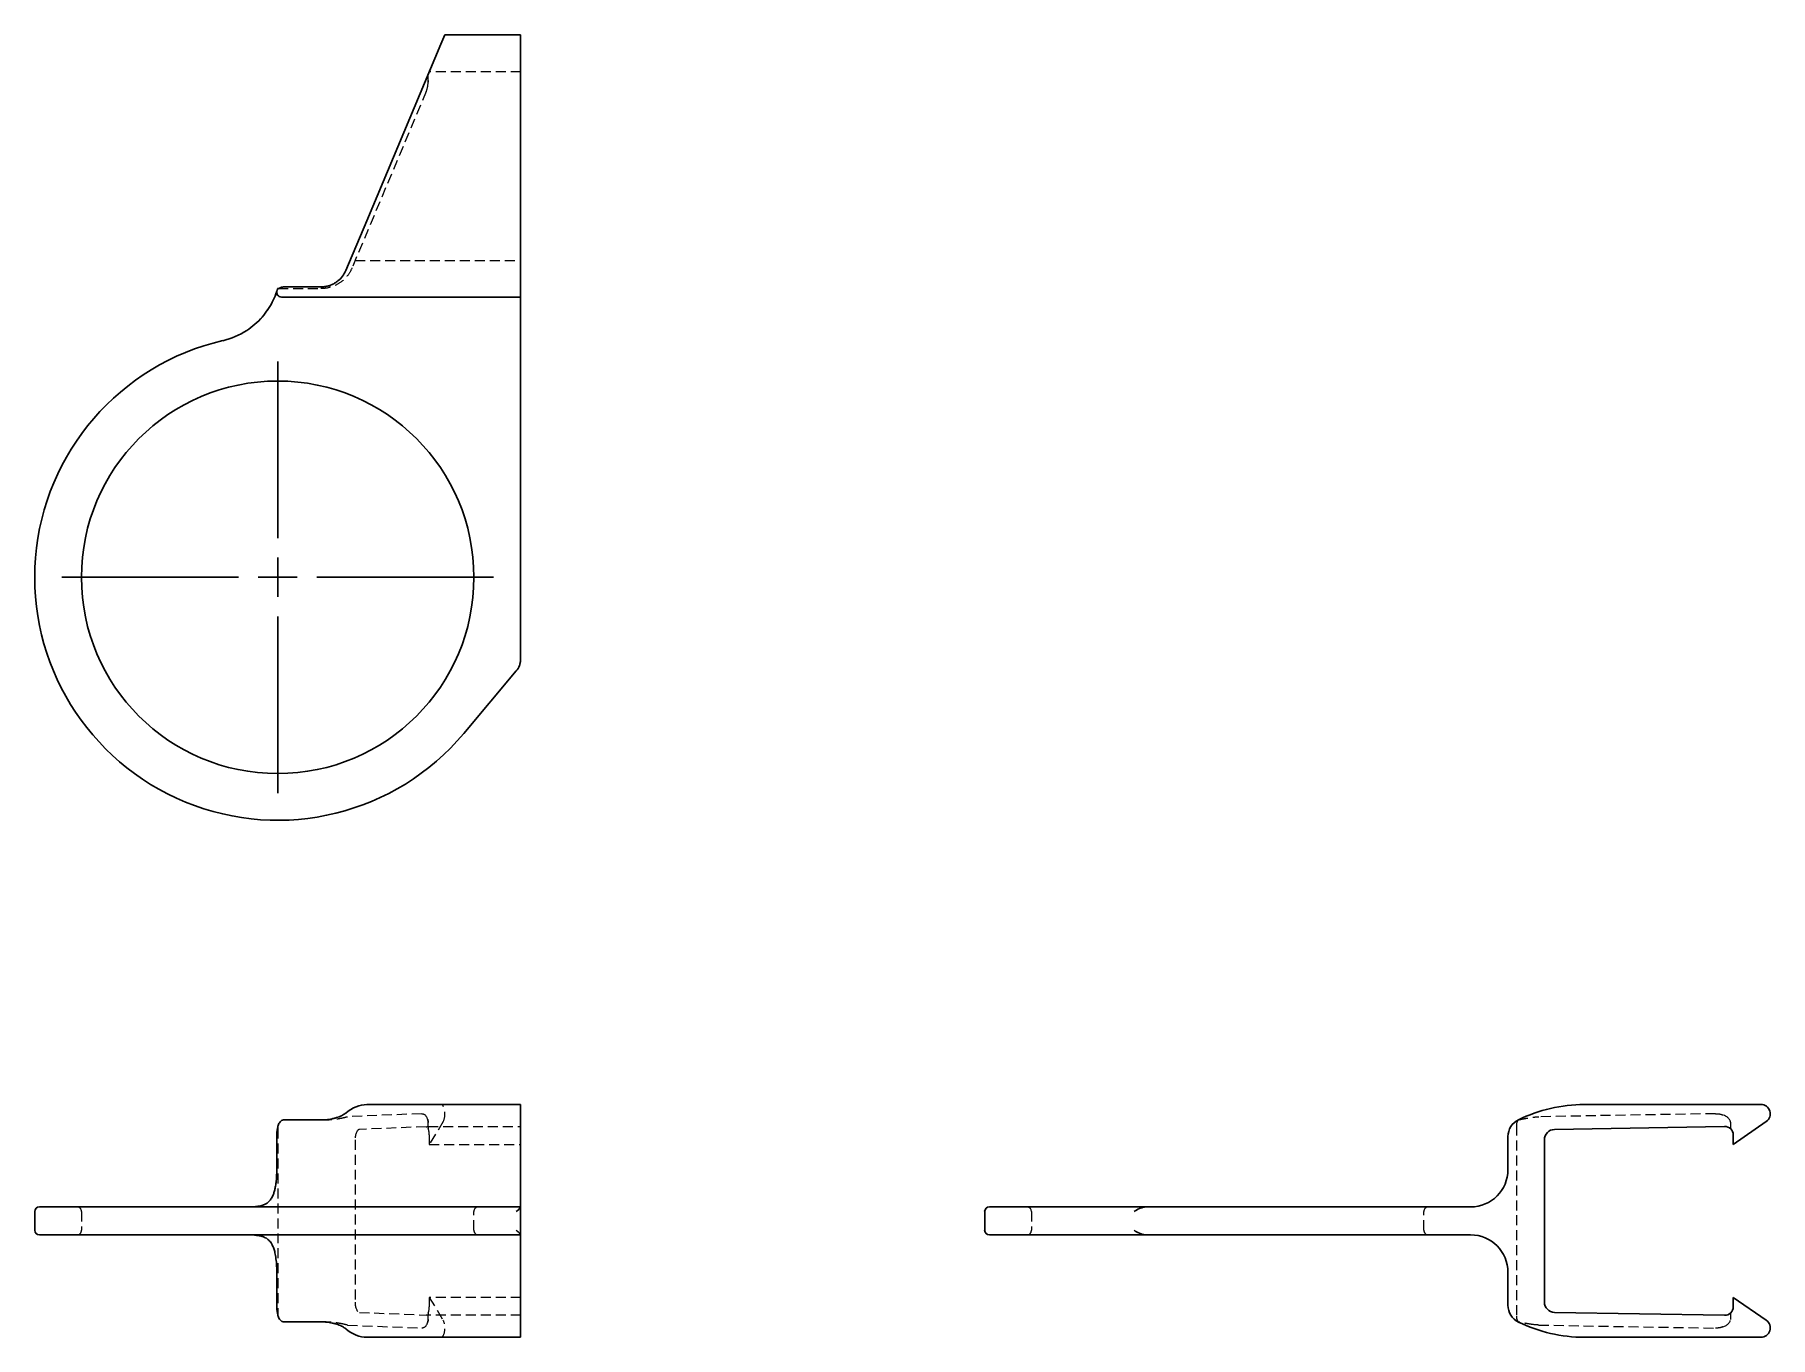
# Model space of a CAD drawing. Header units: millimetres. Extents: x 52 to 273, y 42 to 208.
import ezdxf

# ---------------------------------------------------------------- set-up
doc = ezdxf.new("R2010")
doc.units = ezdxf.units.MM
doc.linetypes.add('HIDDEN', pattern=[1.905, 1.27, -0.635])
doc.layers.add('10', color=7, linetype='Continuous')

# ---------------------------------------------------------------- blocks, each defined once
blk = doc.blocks.new('SW_CENTERMARKSYMBOL_0')
at = {"layer": '10', "color": 0}
for p, q in [((0, 5), (0, 27.48)), ((0, 0), (0, 2.5)), ((-5, 0), (-27.48, 0)), ((0, 0), (-2.5, 0)), ((0, 0), (0, -2.5)), ((0, 0), (2.5, 0)), ((5, 0), (27.48, 0)), ((0, -5), (0, -27.48))]:
    blk.add_line(p, q, dxfattribs=at)

msp = doc.modelspace()

# ---------------------------------------------------------------- linework, layer by layer
at = {"color": 7, "linetype": 'Continuous', "lineweight": 25}
for p, q in [((104.29, 208), (103.79, 206.81)), ((113.93, 208), (104.29, 208)), ((113.93, 206.81), (113.93, 208)), ((103.79, 206.81), (94.33, 184.32)), ((113.93, 206.81), (113.93, 184.32)), ((94.33, 184.32), (91.67, 177.99)), ((113.93, 175.95), (113.93, 184.32)), ((113.93, 174.61), (83.48, 174.61)), ((88.51, 175.89), (83.74, 175.89)), ((113.93, 174.61), (113.93, 175.95)), ((113.93, 169.85), (113.93, 174.61)), ((113.93, 169.85), (113.93, 128.6)), ((113.93, 128.54), (113.93, 128.6)), ((106.69, 119.05), (113.37, 127.01)), ((113.93, 71.82), (94.33, 71.82)), ((113.93, 69.88), (113.93, 71.82)), ((271.81, 71.82), (249.32, 71.82)), ((88.51, 69.85), (83.74, 69.85)), ((113.93, 67.74), (113.93, 69.88)), ((245.54, 68.64), (267.19, 69.02)), ((268.28, 66.73), (272.49, 69.65)), ((82.88, 67.74), (82.88, 63.54)), ((113.93, 63.54), (113.93, 67.74)), ((239.61, 63.54), (239.61, 67.74)), ((244.25, 46.67), (244.25, 67.33)), ((268.28, 67.95), (268.28, 66.73)), ((82.89, 63.54), (82.89, 63.54)), ((113.93, 58.78), (113.93, 63.54)), ((52.07, 58.19), (52.07, 55.81)), ((106.24, 58.78), (52.67, 58.78)), ((113.93, 58.78), (106.24, 58.78)), ((113.93, 58.78), (113.93, 58.78)), ((113.93, 55.22), (113.93, 58.78)), ((173, 58.19), (173, 55.81)), ((184.43, 58.78), (173.59, 58.78)), ((193.6, 58.78), (184.43, 58.78)), ((234.85, 58.78), (193.6, 58.78)), ((52.67, 55.22), (106.24, 55.22)), ((106.24, 55.22), (113.93, 55.22)), ((113.93, 55.22), (113.93, 55.22)), ((113.93, 50.46), (113.93, 55.22)), ((173.59, 55.22), (184.43, 55.22)), ((184.43, 55.22), (193.6, 55.22)), ((193.6, 55.22), (234.85, 55.22)), ((82.88, 50.46), (82.88, 46.26)), ((82.89, 50.46), (82.89, 50.46)), ((113.93, 46.26), (113.93, 50.46)), ((239.61, 46.26), (239.61, 50.46)), ((268.28, 47.27), (268.28, 46.05)), ((272.49, 44.35), (268.28, 47.27)), ((82.89, 46.26), (82.89, 46.26)), ((113.93, 44.12), (113.93, 46.26)), ((267.19, 44.98), (245.54, 45.36)), ((83.74, 44.15), (88.51, 44.15)), ((94.33, 42.18), (113.93, 42.18)), ((113.93, 42.18), (113.93, 44.12)), ((271.81, 42.18), (249.32, 42.18))]:
    msp.add_line(p, q, dxfattribs=at)
at = {"color": 7, "linetype": 'HIDDEN', "lineweight": 18}
for p, q in [((113.93, 203.28), (102.3, 203.28)), ((102.15, 201.98), (102.15, 202.92)), ((102.15, 202.19), (102.15, 201.98)), ((101.91, 200.78), (92.46, 178.31)), ((92.86, 179.25), (113.93, 179.25)), ((83.05, 175.68), (88.51, 175.68)), ((89, 175.93), (88.64, 175.9)), ((89.61, 176.07), (89.05, 175.94)), ((83, 68.75), (83, 45.25)), ((101.35, 70.65), (91.9, 70.26)), ((101.91, 68.99), (93.4, 68.64)), ((102.15, 69.54), (102.15, 69.56)), ((102.15, 69.01), (102.15, 69.54)), ((102.15, 69.02), (113.93, 69.02)), ((102.15, 69.01), (102.15, 68.75)), ((104.07, 69.65), (102.3, 66.73)), ((240.68, 69.14), (240.68, 44.86)), ((266.01, 70.65), (243.53, 70.26)), ((267.92, 69.56), (267.92, 68.75)), ((92.86, 67.33), (92.86, 46.67)), ((102.3, 67.95), (102.3, 66.73)), ((102.3, 66.73), (113.93, 66.73)), ((58.02, 58.19), (58.02, 55.81)), ((107.98, 55.81), (107.98, 58.19)), ((178.95, 58.19), (178.95, 55.81)), ((228.91, 55.81), (228.91, 58.19)), ((102.3, 47.27), (104.07, 44.35)), ((113.93, 47.27), (102.3, 47.27)), ((102.3, 47.27), (102.3, 46.05)), ((93.4, 45.36), (101.91, 45.01)), ((102.15, 45.25), (102.15, 44.99)), ((102.15, 44.46), (102.15, 44.99)), ((113.93, 44.98), (102.15, 44.98)), ((102.15, 44.44), (102.15, 44.46)), ((240.68, 44.86), (240.68, 44.86)), ((267.92, 45.25), (267.92, 44.44)), ((91.9, 43.74), (101.35, 43.35)), ((243.53, 43.74), (266.01, 43.35))]:
    msp.add_line(p, q, dxfattribs=at)
at = {"color": 7, "linetype": 'Continuous', "lineweight": 25}
msp.add_circle((83, 138.93), 24.98, dxfattribs=at)
at = {"color": 7, "linetype": 'HIDDEN', "lineweight": 18}
for centre, radius, start, end in [((99.06, 201.98), 3.09, 341.1212, 0), ((57.43, 58.19), 0.595, 0, 90), ((108.57, 58.19), 0.595, 90, 180), ((178.35, 58.19), 0.595, 0, 90), ((229.5, 58.19), 0.595, 90, 180), ((57.43, 55.81), 0.595, 270, 0), ((108.57, 55.81), 0.595, 180, 270), ((178.35, 55.81), 0.595, 270, 0), ((229.5, 55.81), 0.595, 180, 270)]:
    msp.add_arc(centre, radius, start, end, dxfattribs=at)
at = {"color": 7, "linetype": 'Continuous', "lineweight": 25}
for centre, radius, start, end in [((73.86, 178.32), 9.52, 283.0649, 303.1087), ((83, 138.93), 30.93, 103.0649, 320), ((249.32, 52.78), 19.03, 90, 116.0961), ((271.81, 70.63), 1.19, 304.7418, 90), ((241.99, 67.74), 2.38, 116.0961, 180), ((245.56, 67.33), 1.31, 91, 180), ((267.21, 67.95), 1.07, 0, 91), ((234.85, 63.54), 4.76, 270, 0), ((52.67, 58.19), 0.595, 90, 180), ((173.59, 58.19), 0.595, 90, 180), ((52.67, 55.81), 0.595, 180, 270), ((173.59, 55.81), 0.595, 180, 270), ((234.85, 50.46), 4.76, 0, 90), ((245.56, 46.67), 1.31, 180, 269), ((241.99, 46.26), 2.38, 180, 243.9039), ((267.21, 46.05), 1.07, 269, 0), ((271.81, 43.37), 1.19, 270, 55.2582), ((249.32, 61.22), 19.03, 243.9039, 270)]:
    msp.add_arc(centre, radius, start, end, dxfattribs=at)
for centre, major_axis, ratio, start_param, end_param in [((94.33, 52.78), (0, 19.03), 0.420437, 0, 0.338847), ((193.6, 58.19), (-0.925, 0), 0.642788, 4.712389, 4.776611), ((193.6, 55.81), (-0.925, 0), 0.642788, 1.506574, 1.570796), ((94.33, 61.22), (0, 19.03), 0.420437, 2.802746, 3.141593)]:
    msp.add_ellipse(centre, major_axis=major_axis, ratio=ratio, start_param=start_param, end_param=end_param, dxfattribs=at)
at = {"color": 7, "linetype": 'HIDDEN', "lineweight": 18}
for centre, major_axis, ratio, start_param, end_param in [((103.79, 70.63), (0, 1.19), 0.420437, 3.747951, 6.283185), ((93.41, 67.33), (0, 1.31), 0.420437, 0.017453, 1.570796), ((100.84, 69.51), (0.933, 0.956), 0.959339, 5.506346, 6.30805), ((99.06, 69.01), (3.09, 0), 0.017455, 5.885188, 6.283185), ((101.85, 67.95), (0, 1.07), 0.420437, 4.712389, 5.55934), ((264.81, 69.51), (3.11, 0.07), 0.420345, 6.274289, 7.075993), ((93.41, 46.67), (0, 1.31), 0.420437, 1.570796, 3.124139), ((100.84, 44.49), (-0.933, 0.956), 0.959339, 3.116728, 3.918432), ((99.06, 44.99), (3.09, 0), 0.017455, 0, 0.397999), ((101.85, 46.05), (0, 1.07), 0.420437, 3.865438, 4.712389), ((103.79, 43.37), (0, 1.19), 0.420437, 3.141593, 5.676827), ((264.81, 44.49), (3.11, -0.07), 0.420345, 5.490377, 6.292081)]:
    msp.add_ellipse(centre, major_axis=major_axis, ratio=ratio, start_param=start_param, end_param=end_param, dxfattribs=at)
for points in [[(101.91, 200.78), (102.07, 201.16), (102.15, 201.57), (102.15, 201.98)], [(88.51, 175.89), (88.56, 175.89), (88.6, 175.89), (88.64, 175.9)], [(91.67, 70.22), (91.75, 70.24), (91.82, 70.26), (91.9, 70.26)], [(240.89, 69.85), (240.76, 69.64), (240.68, 69.39), (240.68, 69.14)], [(240.9, 69.85), (240.89, 69.85), (240.89, 69.85), (240.89, 69.85)], [(242.99, 70.22), (243.17, 70.24), (243.35, 70.26), (243.53, 70.26)], [(240.68, 44.86), (240.68, 44.61), (240.76, 44.36), (240.89, 44.15)], [(240.89, 44.15), (240.89, 44.15), (240.89, 44.15), (240.9, 44.15)]]:
    msp.add_open_spline(points, degree=3, dxfattribs=at)
for points, knots in [([(92.46, 178.31), (92.3, 177.92), (92.08, 177.56), (91.55, 176.91), (91.24, 176.63), (90.54, 176.17), (90.15, 175.99), (89.35, 175.74), (88.94, 175.68), (88.51, 175.68)], [0, 0, 0, 0, 0.25, 0.25, 0.5, 0.5, 0.75, 0.75, 1, 1, 1, 1]), ([(83, 175.68), (82.99, 175.64), (82.96, 175.53), (82.94, 175.48), (82.93, 175.46)], [0, 0, 0, 0, 0.438042, 1, 1, 1, 1]), ([(82.31, 173.96), (82.25, 173.84), (82.11, 173.57), (81.83, 173.1), (81.45, 172.56), (81, 172), (80.47, 171.45), (79.83, 170.87), (79.32, 170.53), (79.06, 170.34)], [0, 0, 0, 0, 0.094988, 0.218542, 0.3703, 0.502866, 0.651563, 0.817158, 1, 1, 1, 1]), ([(83.01, 68.94), (83.01, 68.91), (83, 68.85), (83, 68.78), (83, 68.75)], [0, 0, 0, 0, 0.495865, 1, 1, 1, 1]), ([(88.64, 69.85), (88.97, 69.85), (89.29, 69.87), (89.75, 69.9), (89.9, 69.92), (90.19, 69.95), (90.33, 69.97), (90.6, 70), (90.72, 70.02), (90.96, 70.06), (91.07, 70.08), (91.37, 70.14), (91.54, 70.18), (91.67, 70.22)], [0, 0, 0, 0, 0.25, 0.25, 0.375, 0.375, 0.5, 0.5, 0.625, 0.625, 0.75, 0.75, 1, 1, 1, 1]), ([(101.35, 70.65), (101.42, 70.65), (101.48, 70.64), (101.62, 70.59), (101.69, 70.55), (101.75, 70.48)], [0, 0, 0, 0, 0.5, 0.5, 1, 1, 1, 1]), ([(102.09, 69.92), (102.1, 69.88), (102.14, 69.76), (102.15, 69.63), (102.15, 69.54)], [0, 0, 0, 0, 0.306562, 1, 1, 1, 1]), ([(240.9, 69.85), (240.91, 69.85), (240.97, 69.87), (241.12, 69.9), (241.18, 69.92), (241.33, 69.95), (241.41, 69.97), (241.59, 70), (241.7, 70.02), (241.92, 70.06), (242.03, 70.08), (242.41, 70.14), (242.69, 70.18), (242.99, 70.22)], [0, 0, 0, 0, 0.25, 0.25, 0.375, 0.375, 0.5, 0.5, 0.625, 0.625, 0.75, 0.75, 1, 1, 1, 1]), ([(266.01, 70.65), (266.17, 70.65), (266.33, 70.64), (266.66, 70.59), (266.82, 70.55), (266.97, 70.48)], [0, 0, 0, 0, 0.5, 0.5, 1, 1, 1, 1]), ([(80.3, 58.83), (80.24, 58.82), (79.94, 58.77), (79.59, 58.77), (79.32, 58.77)], [0, 0, 0, 0, 0.207052, 1, 1, 1, 1]), ([(79.32, 55.23), (79.58, 55.23), (79.91, 55.23), (80.2, 55.18), (80.26, 55.17)], [0, 0, 0, 0, 0.799462, 1, 1, 1, 1]), ([(83, 45.25), (83, 45.22), (83, 45.16), (83.01, 45.09), (83.01, 45.05), (83.01, 45.05)], [0, 0, 0, 0, 0.477104, 0.956042, 1, 1, 1, 1]), ([(102.15, 44.46), (102.15, 44.37), (102.14, 44.24), (102.1, 44.12), (102.09, 44.08)], [0, 0, 0, 0, 0.692459, 1, 1, 1, 1]), ([(91.67, 43.78), (91.54, 43.82), (91.38, 43.86), (91.07, 43.92), (90.96, 43.94), (90.73, 43.98), (90.6, 44), (90.2, 44.05), (89.91, 44.08), (89.3, 44.13), (88.97, 44.15), (88.64, 44.15)], [0, 0, 0, 0, 0.25, 0.25, 0.375, 0.375, 0.5, 0.5, 0.75, 0.75, 1, 1, 1, 1]), ([(91.9, 43.74), (91.86, 43.75), (91.78, 43.75), (91.71, 43.77), (91.67, 43.78)], [0, 0, 0, 0, 0.499195, 1, 1, 1, 1]), ([(101.75, 43.52), (101.69, 43.45), (101.62, 43.41), (101.48, 43.36), (101.42, 43.35), (101.35, 43.35)], [0, 0, 0, 0, 0.5, 0.5, 1, 1, 1, 1]), ([(242.99, 43.78), (242.69, 43.82), (242.41, 43.86), (242.04, 43.92), (241.92, 43.94), (241.7, 43.98), (241.6, 44), (241.32, 44.05), (241.17, 44.08), (240.97, 44.13), (240.91, 44.15), (240.9, 44.15)], [0, 0, 0, 0, 0.25, 0.25, 0.375, 0.375, 0.5, 0.5, 0.75, 0.75, 1, 1, 1, 1]), ([(243.53, 43.74), (243.44, 43.75), (243.26, 43.75), (243.08, 43.77), (242.99, 43.78)], [0, 0, 0, 0, 0.499195, 1, 1, 1, 1]), ([(266.97, 43.52), (266.82, 43.45), (266.66, 43.41), (266.33, 43.36), (266.17, 43.35), (266.01, 43.35)], [0, 0, 0, 0, 0.5, 0.5, 1, 1, 1, 1])]:
    msp.add_open_spline(points, degree=3, knots=knots, dxfattribs=at)
at = {"color": 7, "linetype": 'Continuous', "lineweight": 25}
for points, knots in [([(91.67, 177.99), (91.56, 177.73), (91.42, 177.49), (91.09, 177.04), (90.89, 176.83), (90.56, 176.57), (90.44, 176.49), (90.2, 176.33), (90.07, 176.27), (89.68, 176.08), (89.4, 176), (89.11, 175.95)], [0, 0, 0, 0, 0.25, 0.25, 0.5, 0.5, 0.625, 0.625, 0.75, 0.75, 1, 1, 1, 1]), ([(82.91, 175.39), (82.91, 175.39), (82.85, 175.22), (82.46, 174.08), (81.14, 172.01), (79.79, 170.83), (79.06, 170.35)], [0, 0, 0, 0, 0.1177399, 0.3532198, 0.5886997, 0.8241796, 0.8241796, 0.8241796, 0.8241796]), ([(83.48, 174.61), (83.38, 174.61), (83.29, 174.63), (83.12, 174.72), (83.05, 174.78), (82.94, 174.93), (82.9, 175.02), (82.87, 175.21), (82.88, 175.3), (82.91, 175.39)], [0, 0, 0, 0, 0.25, 0.25, 0.5, 0.5, 0.75, 0.75, 1, 1, 1, 1]), ([(83, 175.68), (83, 175.67), (82.94, 175.49), (82.91, 175.39), (82.91, 175.39)], [0, 0, 0, 0, 0.00765837, 0.09033041, 0.09033041, 0.09033041, 0.09033041]), ([(83.74, 175.89), (83.65, 175.89), (83.56, 175.87), (83.42, 175.82), (83.35, 175.79), (83.19, 175.72), (83.1, 175.68), (83.05, 175.68)], [0, 0, 0, 0, 0.25, 0.25, 0.5, 0.5, 1, 1, 1, 1]), ([(113.93, 128.54), (113.93, 128.39), (113.91, 128.24), (113.86, 127.96), (113.82, 127.83), (113.68, 127.44), (113.54, 127.21), (113.37, 127.01)], [0, 0, 0, 0, 0.25, 0.25, 0.5, 0.5, 1, 1, 1, 1]), ([(91.67, 70.73), (91.56, 70.64), (91.42, 70.55), (91.09, 70.37), (90.89, 70.28), (90.56, 70.17), (90.44, 70.13), (90.2, 70.06), (90.07, 70.03), (89.68, 69.94), (89.4, 69.9), (89.11, 69.88)], [0, 0, 0, 0, 0.25, 0.25, 0.5, 0.5, 0.625, 0.625, 0.75, 0.75, 1, 1, 1, 1]), ([(83.05, 69.13), (83.03, 69.02), (82.97, 68.78), (82.9, 68.29), (82.89, 67.92), (82.88, 67.74)], [0, 0, 0, 0, 0.274812, 0.63686, 1, 1, 1, 1]), ([(83.05, 69.14), (83.04, 69.11), (83.03, 69.04), (83.02, 68.98), (83.01, 68.94), (83.01, 68.94)], [0, 0, 0, 0, 0.495464, 0.993893, 1, 1, 1, 1]), ([(83.74, 69.85), (83.65, 69.85), (83.56, 69.82), (83.42, 69.72), (83.35, 69.67), (83.19, 69.47), (83.1, 69.31), (83.05, 69.14)], [0, 0, 0, 0, 0.25, 0.25, 0.5, 0.5, 1, 1, 1, 1]), ([(82.88, 63.54), (82.88, 63.24), (82.87, 62.68), (82.8, 61.93), (82.71, 61.32), (82.6, 60.82), (82.48, 60.43), (82.35, 60.13), (82.22, 59.9), (82.07, 59.67), (81.86, 59.44), (81.58, 59.21), (81.2, 59.02), (80.78, 58.89), (80.45, 58.85), (80.3, 58.83)], [0, 0, 0, 0, 0.1154213, 0.2157803, 0.3012009, 0.3718667, 0.4436014, 0.4928714, 0.5420531, 0.5963938, 0.6590566, 0.7445748, 0.8254956, 0.921504, 1, 1, 1, 1]), ([(113.93, 58.78), (113.93, 58.78), (113.91, 58.75), (113.86, 58.67), (113.82, 58.62), (113.68, 58.46), (113.54, 58.32), (113.37, 58.19)], [0, 0, 0, 0, 0.25, 0.25, 0.5, 0.5, 1, 1, 1, 1]), ([(193.54, 58.78), (193.39, 58.78), (193.24, 58.75), (192.96, 58.67), (192.83, 58.62), (192.44, 58.46), (192.21, 58.32), (192.01, 58.19)], [0, 0, 0, 0, 0.25, 0.25, 0.5, 0.5, 1, 1, 1, 1]), ([(113.93, 55.22), (113.93, 55.22), (113.91, 55.25), (113.86, 55.33), (113.82, 55.38), (113.68, 55.54), (113.54, 55.68), (113.37, 55.81)], [0, 0, 0, 0, 0.25, 0.25, 0.5, 0.5, 1, 1, 1, 1]), ([(193.54, 55.22), (193.39, 55.22), (193.24, 55.25), (192.96, 55.33), (192.83, 55.38), (192.44, 55.54), (192.21, 55.68), (192.01, 55.81)], [0, 0, 0, 0, 0.25, 0.25, 0.5, 0.5, 1, 1, 1, 1]), ([(80.26, 55.17), (80.4, 55.16), (80.71, 55.12), (81.1, 55.01), (81.43, 54.87), (81.66, 54.72), (81.83, 54.59), (81.95, 54.46), (82.09, 54.3), (82.27, 54.02), (82.46, 53.61), (82.64, 53.06), (82.77, 52.37), (82.87, 51.48), (82.88, 50.82), (82.88, 50.46)], [0, 0, 0, 0, 0.072874, 0.158044, 0.225596, 0.289317, 0.331764, 0.370852, 0.409448, 0.469488, 0.557199, 0.641789, 0.743364, 0.86275, 1, 1, 1, 1]), ([(82.88, 46.26), (82.89, 46.08), (82.9, 45.71), (82.97, 45.22), (83.03, 44.97), (83.06, 44.86)], [0, 0, 0, 0, 0.359201, 0.717329, 1, 1, 1, 1]), ([(83.01, 45.05), (83.02, 45.02), (83.03, 44.96), (83.04, 44.89), (83.05, 44.86)], [0, 0, 0, 0, 0.474825, 1, 1, 1, 1]), ([(83.05, 44.86), (83.1, 44.69), (83.19, 44.53), (83.35, 44.34), (83.42, 44.28), (83.53, 44.21), (83.56, 44.19), (83.65, 44.16), (83.69, 44.15), (83.74, 44.15)], [0, 0, 0, 0, 0.5, 0.5, 0.75, 0.75, 0.875, 0.875, 1, 1, 1, 1]), ([(89.11, 44.12), (89.4, 44.1), (89.68, 44.06), (90.07, 43.97), (90.2, 43.94), (90.44, 43.87), (90.56, 43.83), (90.89, 43.72), (91.09, 43.63), (91.42, 43.45), (91.56, 43.36), (91.67, 43.27)], [0, 0, 0, 0, 0.25, 0.25, 0.375, 0.375, 0.5, 0.5, 0.75, 0.75, 1, 1, 1, 1])]:
    msp.add_open_spline(points, degree=3, knots=knots, dxfattribs=at)
for points in [[(83.05, 175.68), (83.02, 175.68), (83, 175.68), (83, 175.68)], [(88.64, 175.9), (88.6, 175.89), (88.56, 175.89), (88.51, 175.89)], [(89.11, 175.95), (88.95, 175.92), (88.8, 175.9), (88.64, 175.9)], [(88.64, 69.85), (88.6, 69.85), (88.56, 69.85), (88.51, 69.85)], [(89.11, 69.88), (88.95, 69.86), (88.8, 69.85), (88.64, 69.85)], [(88.51, 44.15), (88.56, 44.15), (88.6, 44.15), (88.64, 44.15)], [(88.64, 44.15), (88.8, 44.15), (88.95, 44.14), (89.11, 44.12)]]:
    msp.add_open_spline(points, degree=3, dxfattribs=at)

# ---------------------------------------------------------------- block references
at = {"layer": '10'}
msp.add_blockref('SW_CENTERMARKSYMBOL_0', (83, 138.93), dxfattribs=at)

doc.saveas('drawing.dxf')
